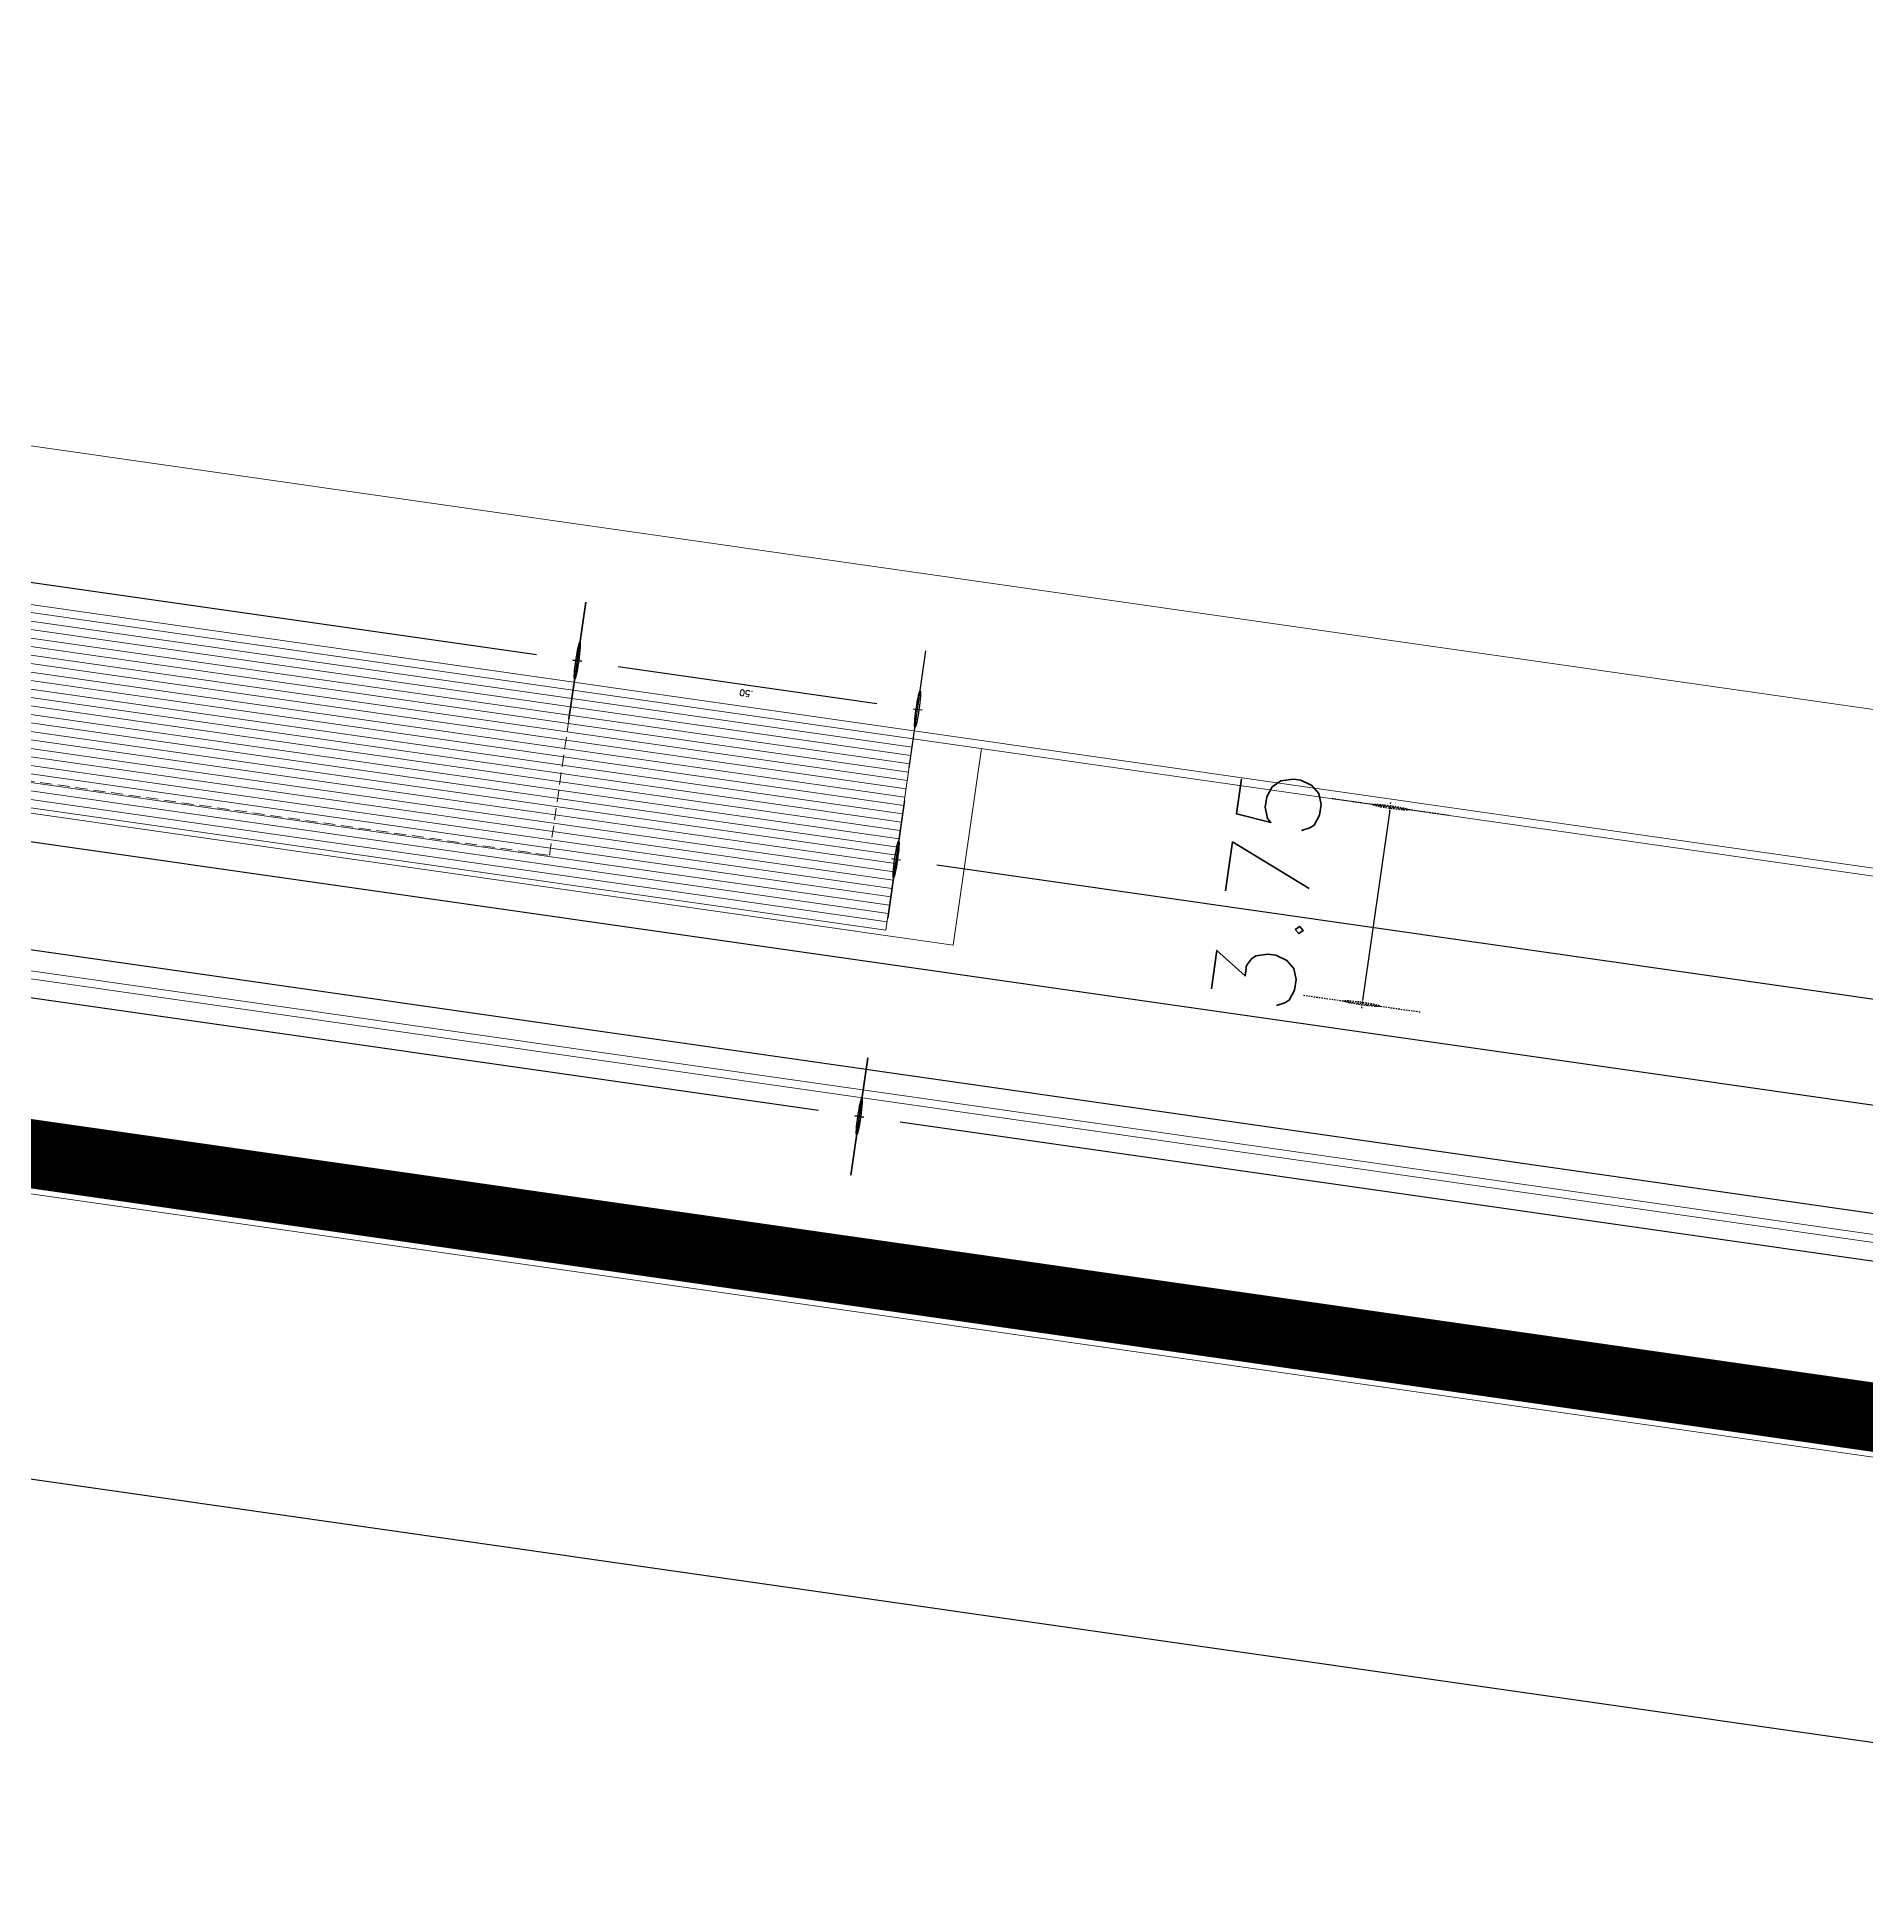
# Model space of a CAD drawing. Header units: millimetres. Extents: x -361192058 to 101130107379, y -14071650034 to 19218552450.
# Drawn here: x -131265 to -131106.9, y 45076.6 to 45237.1 of the extents above; entities that cross this region are included whole.
import ezdxf
from ezdxf.enums import TextEntityAlignment as Align

# ---------------------------------------------------------------- set-up
doc = ezdxf.new("R2010")
doc.units = ezdxf.units.MM
doc.header["$LTSCALE"] = 0.5
doc.linetypes.add('HIDDEN', pattern=[0.375, 0.25, -0.125])
doc.linetypes.add('HIDDEN2', pattern=[0.1875, 0.125, -0.0625])
for name, color, linetype in [('02', 2, 'Continuous'), ('DIVERSOS', 4, 'Continuous'), ('ESQUADRIAS', 3, 'Continuous'), ('HATCH', 8, 'Continuous'), ('proj', 8, 'HIDDEN'), ('projeção 02', 7, 'HIDDEN2')]:
    doc.layers.add(name, color=color, linetype=linetype)
doc.styles.get("Standard").update_dxf_attribs({"font": 'txt.shx', "height": 0.12})
doc.dimstyles.new('ESCALA50', dxfattribs={"dimtxt": 0.1, "dimasz": 0.06, "dimexe": 0.18, "dimexo": 0.06, "dimgap": 0.1, "dimtad": 1, "dimzin": 4, "dimdsep": 46, "dimtxsty": 'Standard', "dimblk1": 'BOLA', "dimblk2": 'BOLA', "dimsah": 1, "dimcen": -0.06, "dimse1": 1, "dimse2": 1, "dimclrd": 7, "dimclrt": 3, "dimadec": 0, "dimazin": 0, "dimtfac": 1, "dimtix": 1, "dimtmove": 0, "dimatfit": 3, "dimldrblk": 'BOLA', "dimfxl": 0, "dimtolj": 1, "dimtzin": 4, "dimarcsym": 0})
picture_1 = doc.add_image_def('image2.jpg', size_in_pixel=(290, 928))

# ---------------------------------------------------------------- blocks, each defined once
blk = doc.blocks.new('BOLA')
for p, q in [((0, -1.435), (0, 1.435)), ((-1.435, 0), (1.435, 0))]:
    blk.add_line(p, q)
blk.add_circle((0, 0), 0.452)
blk = doc.blocks.new('*D1871')
at = {"layer": 'Defpoints', "color": 0, "lineweight": 30, "transparency": 16777216}
for p in [(5075.3154, 2374.4986), (5075.3154, 2373.9986), (5075.8789, 2373.9986)]:
    blk.add_point(p, dxfattribs=at)
at = {"layer": 'DIVERSOS', "color": 7, "lineweight": -2, "transparency": 16777216}
blk.add_line((5075.8789, 2374.4386), (5075.8789, 2374.0586), dxfattribs=at)
at = {"layer": 'DIVERSOS', "color": 7, "lineweight": -2, "transparency": 16777216, "xscale": 0.06, "yscale": 0.06, "zscale": 0.06}
for p, rotation in [((5075.8789, 2374.4986), 90), ((5075.8789, 2373.9986), 270)]:
    blk.add_blockref('BOLA', p, dxfattribs=dict(at, rotation=rotation))
at = {"layer": 'DIVERSOS', "color": 3, "lineweight": 18, "transparency": 16777216, "insert": (5075.7189, 2374.2486), "char_height": 0.12, "attachment_point": 5, "rotation": 90}
blk.add_mtext('\\A1;.50', dxfattribs=at)
blk = doc.blocks.new('*D1812')
at = {"layer": 'Defpoints', "color": 0, "lineweight": 30, "transparency": 16777216}
for p in [(5075.3154, 2377.8486), (5075.8789, 2377.8486), (5075.3154, 2374.4986)]:
    blk.add_point(p, dxfattribs=at)
at = {"layer": 'DIVERSOS', "color": 7, "lineweight": -2, "transparency": 16777216}
blk.add_line((5075.8789, 2374.5586), (5075.8789, 2377.7886), dxfattribs=at)
at = {"layer": 'DIVERSOS', "color": 7, "lineweight": -2, "transparency": 16777216, "xscale": 0.06, "yscale": 0.06, "zscale": 0.06}
for p, rotation in [((5075.8789, 2377.8486), 90), ((5075.8789, 2374.4986), 270)]:
    blk.add_blockref('BOLA', p, dxfattribs=dict(at, rotation=rotation))
at = {"layer": 'DIVERSOS', "color": 3, "lineweight": 18, "transparency": 16777216, "insert": (5075.7189, 2376.1736), "char_height": 0.12, "attachment_point": 5, "rotation": 90}
blk.add_mtext('\\A1;3.35', dxfattribs=at)
blk = doc.blocks.new('*D1879')
at = {"layer": 'Defpoints', "color": 0, "lineweight": 30, "transparency": 16777216}
for p in [(5068.1103, 2373.9986), (5071.9654, 2373.9986), (5071.9654, 2367.4986)]:
    blk.add_point(p, dxfattribs=at)
at = {"layer": 'DIVERSOS', "color": 7, "lineweight": -2, "transparency": 16777216}
blk.add_line((5068.1103, 2367.5586), (5068.1103, 2373.9386), dxfattribs=at)
at = {"layer": 'DIVERSOS', "color": 7, "lineweight": -2, "transparency": 16777216, "xscale": 0.06, "yscale": 0.06, "zscale": 0.06}
for p, rotation in [((5068.1103, 2373.9986), 90), ((5068.1103, 2367.4986), 270)]:
    blk.add_blockref('BOLA', p, dxfattribs=dict(at, rotation=rotation))
at = {"layer": 'DIVERSOS', "color": 3, "lineweight": 18, "transparency": 16777216, "insert": (5067.9503, 2370.7486), "char_height": 0.12, "attachment_point": 5, "rotation": 90}
blk.add_mtext('\\A1;6.50', dxfattribs=at)
blk = doc.blocks.new('*D1814')
at = {"layer": 'Defpoints', "color": 0, "lineweight": 30, "transparency": 16777216}
for p in [(5068.1103, 2377.3486), (5071.6641, 2377.3486), (5071.6654, 2373.9986)]:
    blk.add_point(p, dxfattribs=at)
at = {"layer": 'DIVERSOS', "color": 7, "lineweight": -2, "transparency": 16777216}
blk.add_line((5068.1103, 2374.0586), (5068.1103, 2377.2886), dxfattribs=at)
at = {"layer": 'DIVERSOS', "color": 7, "lineweight": -2, "transparency": 16777216, "xscale": 0.06, "yscale": 0.06, "zscale": 0.06}
for p, rotation in [((5068.1103, 2377.3486), 90), ((5068.1103, 2373.9986), 270)]:
    blk.add_blockref('BOLA', p, dxfattribs=dict(at, rotation=rotation))
at = {"layer": 'DIVERSOS', "color": 3, "lineweight": 18, "transparency": 16777216, "insert": (5067.9503, 2375.6736), "char_height": 0.12, "attachment_point": 5, "rotation": 90}
blk.add_mtext('\\A1;3.35', dxfattribs=at)
blk = doc.blocks.new('*D1816')
at = {"layer": 'Defpoints', "color": 0, "lineweight": 30, "transparency": 16777216}
for p in [(5073.0139, 2373.9986), (5075.3154, 2373.9986), (5075.3154, 2367.4986)]:
    blk.add_point(p, dxfattribs=at)
at = {"layer": 'DIVERSOS', "color": 7, "lineweight": -2, "transparency": 16777216}
blk.add_line((5073.0139, 2367.5586), (5073.0139, 2373.9386), dxfattribs=at)
at = {"layer": 'DIVERSOS', "color": 7, "lineweight": -2, "transparency": 16777216, "xscale": 0.06, "yscale": 0.06, "zscale": 0.06}
for p, rotation in [((5073.0139, 2373.9986), 90), ((5073.0139, 2367.4986), 270)]:
    blk.add_blockref('BOLA', p, dxfattribs=dict(at, rotation=rotation))
at = {"layer": 'DIVERSOS', "color": 3, "lineweight": 18, "transparency": 16777216, "insert": (5072.8539, 2370.7486), "char_height": 0.12, "attachment_point": 5, "rotation": 90}
blk.add_mtext('\\A1;6.50', dxfattribs=at)
blk = doc.blocks.new('*D1817')
at = {"layer": 'Defpoints', "color": 0, "lineweight": 30, "transparency": 16777216}
for p in [(5071.0362, 2377.2486), (5071.0362, 2367.4986), (5071.0362, 2367.4986)]:
    blk.add_point(p, dxfattribs=at)
at = {"layer": 'DIVERSOS', "color": 7, "lineweight": -2, "transparency": 16777216}
blk.add_line((5071.0362, 2377.1886), (5071.0362, 2367.5586), dxfattribs=at)
at = {"layer": 'DIVERSOS', "color": 7, "lineweight": -2, "transparency": 16777216, "xscale": 0.06, "yscale": 0.06, "zscale": 0.06}
for p, rotation in [((5071.0362, 2377.2486), 90), ((5071.0362, 2367.4986), 270)]:
    blk.add_blockref('BOLA', p, dxfattribs=dict(at, rotation=rotation))
at = {"layer": 'DIVERSOS', "color": 3, "lineweight": 18, "transparency": 16777216, "insert": (5070.8762, 2372.3736), "char_height": 0.12, "attachment_point": 5, "rotation": 90}
blk.add_mtext('\\A1;9.75', dxfattribs=at)
blk = doc.blocks.new('*D1818')
at = {"layer": 'Defpoints', "color": 0, "lineweight": 30, "transparency": 16777216}
for p in [(5069.6654, 2383.6486), (5068.6154, 2367.4986), (5069.0114, 2367.4986)]:
    blk.add_point(p, dxfattribs=at)
at = {"layer": 'DIVERSOS', "color": 7, "lineweight": -2, "transparency": 16777216}
blk.add_line((5069.0114, 2383.5886), (5069.0114, 2367.5586), dxfattribs=at)
at = {"layer": 'DIVERSOS', "color": 7, "lineweight": -2, "transparency": 16777216, "xscale": 0.06, "yscale": 0.06, "zscale": 0.06}
for p, rotation in [((5069.0114, 2383.6486), 90), ((5069.0114, 2367.4986), 270)]:
    blk.add_blockref('BOLA', p, dxfattribs=dict(at, rotation=rotation))
at = {"layer": 'DIVERSOS', "color": 3, "lineweight": 18, "transparency": 16777216, "insert": (5068.8514, 2375.5736), "char_height": 0.12, "attachment_point": 5, "rotation": 90}
blk.add_mtext('\\A1;16.15', dxfattribs=at)
blk = doc.blocks.new('*D1820')
at = {"layer": 'Defpoints', "color": 0, "linetype": 'ByBlock', "lineweight": 30, "transparency": 16777216}
for p in [(5071.5654, 2374.0544), (5075.3154, 2374.0544), (5071.5654, 2373.2978)]:
    blk.add_point(p, dxfattribs=at)
at = {"layer": 'proj', "color": 7, "linetype": 'ByBlock', "lineweight": -2, "transparency": 16777216}
blk.add_line((5075.2554, 2373.2978), (5071.6254, 2373.2978), dxfattribs=at)
at = {"layer": 'proj', "color": 7, "linetype": 'ByBlock', "lineweight": -2, "transparency": 16777216, "xscale": 0.06, "yscale": 0.06, "zscale": 0.06, "rotation": 180}
blk.add_blockref('BOLA', (5071.5654, 2373.2978), dxfattribs=at)
at = {"layer": 'proj', "color": 7, "linetype": 'ByBlock', "lineweight": -2, "transparency": 16777216, "xscale": 0.06, "yscale": 0.06, "zscale": 0.06}
blk.add_blockref('BOLA', (5075.3154, 2373.2978), dxfattribs=at)
at = {"layer": 'proj', "color": 3, "linetype": 'ByBlock', "lineweight": 18, "transparency": 16777216, "insert": (5073.4404, 2373.4578), "char_height": 0.12, "attachment_point": 5}
blk.add_mtext('\\A1;3.75', dxfattribs=at)
blk = doc.blocks.new('APROVADO QUADRA 21.2 MBVII')
at = {"layer": '02', "lineweight": 18}
for points in [[(5064.4488, 2350.4957), (5125.6488, 2350.4957), (5125.6488, 2395.0457), (5064.4488, 2395.0457)], [(5092.273, 2394.3239), (5078.4344, 2394.3239), (5078.4344, 2360.5071), (5092.273, 2360.5071)], [(5065.1988, 2394.2957), (5078.4344, 2394.2957), (5078.4344, 2360.5071), (5065.1988, 2360.5071)]]:
    blk.add_lwpolyline(points, close=True, dxfattribs=at)
at = {"layer": '02', "lineweight": 18, "const_width": 0.1}
blk.add_lwpolyline([(5065.1988, 2351.2457), (5124.8988, 2351.2457), (5124.8988, 2394.2957), (5065.1988, 2394.2957)], close=True, dxfattribs=at)
at = {"layer": 'DIVERSOS', "lineweight": 18}
for p, q in [((5068.4654, 2366.9986), (5068.4654, 2389.5986)), ((5068.6154, 2367.4986), (5068.6154, 2389.5986)), ((5075.3154, 2374.5986), (5075.3154, 2367.4986)), ((5075.4654, 2374.5986), (5075.4654, 2366.9986))]:
    blk.add_line(p, q, dxfattribs=at)
at = {"layer": 'ESQUADRIAS', "color": 3, "lineweight": 18}
blk.add_line((5075.4654, 2389.5986), (5075.4654, 2374.5986), dxfattribs=at)
at = {"layer": 'ESQUADRIAS', "lineweight": 18}
for p, q in [((5071.6654, 2377.3486), (5071.6654, 2373.9986)), ((5075.3154, 2374.5986), (5075.3154, 2375.2986)), ((5071.6654, 2373.9986), (5075.3154, 2373.9986))]:
    blk.add_line(p, q, dxfattribs=at)
at = {"layer": 'HATCH', "lineweight": 18}
for p, q in [((5071.8229, 2373.9986), (5071.8229, 2380.1303)), ((5073.0929, 2373.9986), (5073.0929, 2380.1442)), ((5073.2516, 2373.9986), (5073.2516, 2380.1442)), ((5073.4104, 2373.9986), (5073.4104, 2380.1442)), ((5073.5691, 2373.9986), (5073.5691, 2380.1442)), ((5073.7279, 2373.9986), (5073.7279, 2380.1442)), ((5071.9816, 2373.9986), (5071.9816, 2379.9701)), ((5072.9341, 2373.9986), (5072.9341, 2379.9853)), ((5072.7754, 2373.9986), (5072.7754, 2379.8251)), ((5072.1404, 2373.9986), (5072.1404, 2379.8098)), ((5072.6166, 2373.9986), (5072.6166, 2379.6648)), ((5072.2991, 2373.9986), (5072.2991, 2379.6496)), ((5072.4579, 2373.9986), (5072.4579, 2379.531)), ((5073.8866, 2373.9986), (5073.8866, 2377.8486)), ((5074.0454, 2373.9986), (5074.0454, 2377.8486)), ((5074.2041, 2373.9986), (5074.2041, 2377.8486)), ((5074.3629, 2373.9986), (5074.3629, 2377.8486)), ((5074.5216, 2373.9986), (5074.5216, 2377.8486)), ((5074.6804, 2373.9986), (5074.6804, 2377.8486)), ((5074.8391, 2373.9986), (5074.8391, 2377.8486)), ((5074.9979, 2373.9986), (5074.9979, 2377.8486)), ((5075.1566, 2373.9986), (5075.1566, 2377.8486)), ((5071.5654, 2377.2486), (5071.5654, 2373.8986)), ((5071.5654, 2373.8986), (5075.3154, 2373.8986))]:
    blk.add_line(p, q, dxfattribs=at)
at = {"layer": 'projeção 02', "linetype": 'HIDDEN2', "lineweight": 18}
for p, q in [((5072.1654, 2377.8486), (5072.1654, 2374.4986)), ((5072.1654, 2374.4986), (5075.3154, 2374.4986))]:
    blk.add_line(p, q, dxfattribs=at)
at = {"color": 0, "lineweight": 13, "flags": 8}
for p in [(4700.7247, 2280.1125), (4699.5738, 2277.8964), (4702.3546, 2276.195), (4703.6722, 2274.085), (4699.8445, 2272.2194), (4703.0488, 2270.137), (4703.0877, 2267.9803), (4700.6523, 2261.5216), (4700.7007, 2257.1593)]:
    blk.add_attdef('NIVEL', p, '', height=0.075, dxfattribs=at)
for rotation, width, p in [(90, 0.8, (4700.8205, 2275.7521)), (270, 0.6, (4703.8437, 2274.9021)), (90, 0.8, (4701.5575, 2268.5021)), (180, 0.6, (4651.1817, 2236.1931))]:
    blk.add_attdef('$PORTA', text='', height=0.09, rotation=rotation, dxfattribs=dict(at, width=width)).set_placement(p, align=Align.MIDDLE)
for p in [(4654.176, 2240.463), (4648.499, 2240.1923), (4637.8012, 2239.3845), (4633.4388, 2239.3361), (4656.3921, 2239.3121), (4652.4746, 2237.6822), (4646.4166, 2236.988), (4644.2598, 2236.9491), (4650.3646, 2236.3646)]:
    blk.add_attdef('NIVEL', p, '', height=0.075, rotation=270, dxfattribs=at)
at = {"color": 0, "lineweight": 13, "width": 0.8, "flags": 8}
for p in [(4652.0317, 2239.2163), (4644.7817, 2238.4793)]:
    blk.add_attdef('$PORTA', text='', height=0.09, dxfattribs=at).set_placement(p, align=Align.MIDDLE)
at = {"layer": 'DIVERSOS', "lineweight": 18}
for base, p1, p2, picture, middle in [((5069.0114, 2367.4986), (5069.6654, 2383.6486), (5068.6154, 2367.4986), '*D1818', (5068.8514, 2375.5736)), ((5075.8789, 2377.8486), (5075.3154, 2374.4986), (5075.3154, 2377.8486), '*D1812', (5075.7189, 2376.1736)), ((5068.1103, 2377.3486), (5071.6654, 2373.9986), (5071.6641, 2377.3486), '*D1814', (5067.9503, 2375.6736)), ((5071.0362, 2367.4986), (5071.0362, 2377.2486), (5071.0362, 2367.4986), '*D1817', (5070.8762, 2372.3736)), ((5075.8789, 2373.9986), (5075.3154, 2374.4986), (5075.3154, 2373.9986), '*D1871', (5075.7189, 2374.2486)), ((5068.1103, 2373.9986), (5071.9654, 2367.4986), (5071.9654, 2373.9986), '*D1879', (5067.9503, 2370.7486)), ((5073.0139, 2373.9986), (5075.3154, 2367.4986), (5075.3154, 2373.9986), '*D1816', (5072.8539, 2370.7486))]:
    dim = blk.add_linear_dim(base=base, p1=p1, p2=p2, angle=90, dimstyle='ESCALA50', dxfattribs=at)
    dim.commit()
    dim.dimension.update_dxf_attribs({"geometry": picture, "text_midpoint": middle})
at = {"layer": 'proj', "linetype": 'ByBlock', "lineweight": 18}
dim = blk.add_linear_dim(base=(5071.5654, 2373.2978), p1=(5075.3154, 2374.0544), p2=(5071.5654, 2374.0544), dimstyle='ESCALA50', override={"dimfxl": 0.18}, dxfattribs=at)
dim.commit()
dim.dimension.update_dxf_attribs({"geometry": '*D1820', "text_midpoint": (5073.4404, 2373.4578)})
at = {"layer": '02', "color": 0, "lineweight": 30}
image = blk.add_image(picture_1, insert=(5042.653, 2352.0523), size_in_units=(16.4637, 52.6838), dxfattribs=at)
image.dxf.flags = 7

msp = doc.modelspace()

# ---------------------------------------------------------------- block references
at = {"layer": '02', "color": 0, "lineweight": 30, "xscale": -4.574818403918471, "yscale": -59.40450511825884, "zscale": 4.574818403918471, "rotation": 261.8606972171988}
msp.add_blockref('APROVADO QUADRA 21.2 MBVII', (5129.041, 2225.201), dxfattribs=at)

doc.saveas('drawing.dxf')
